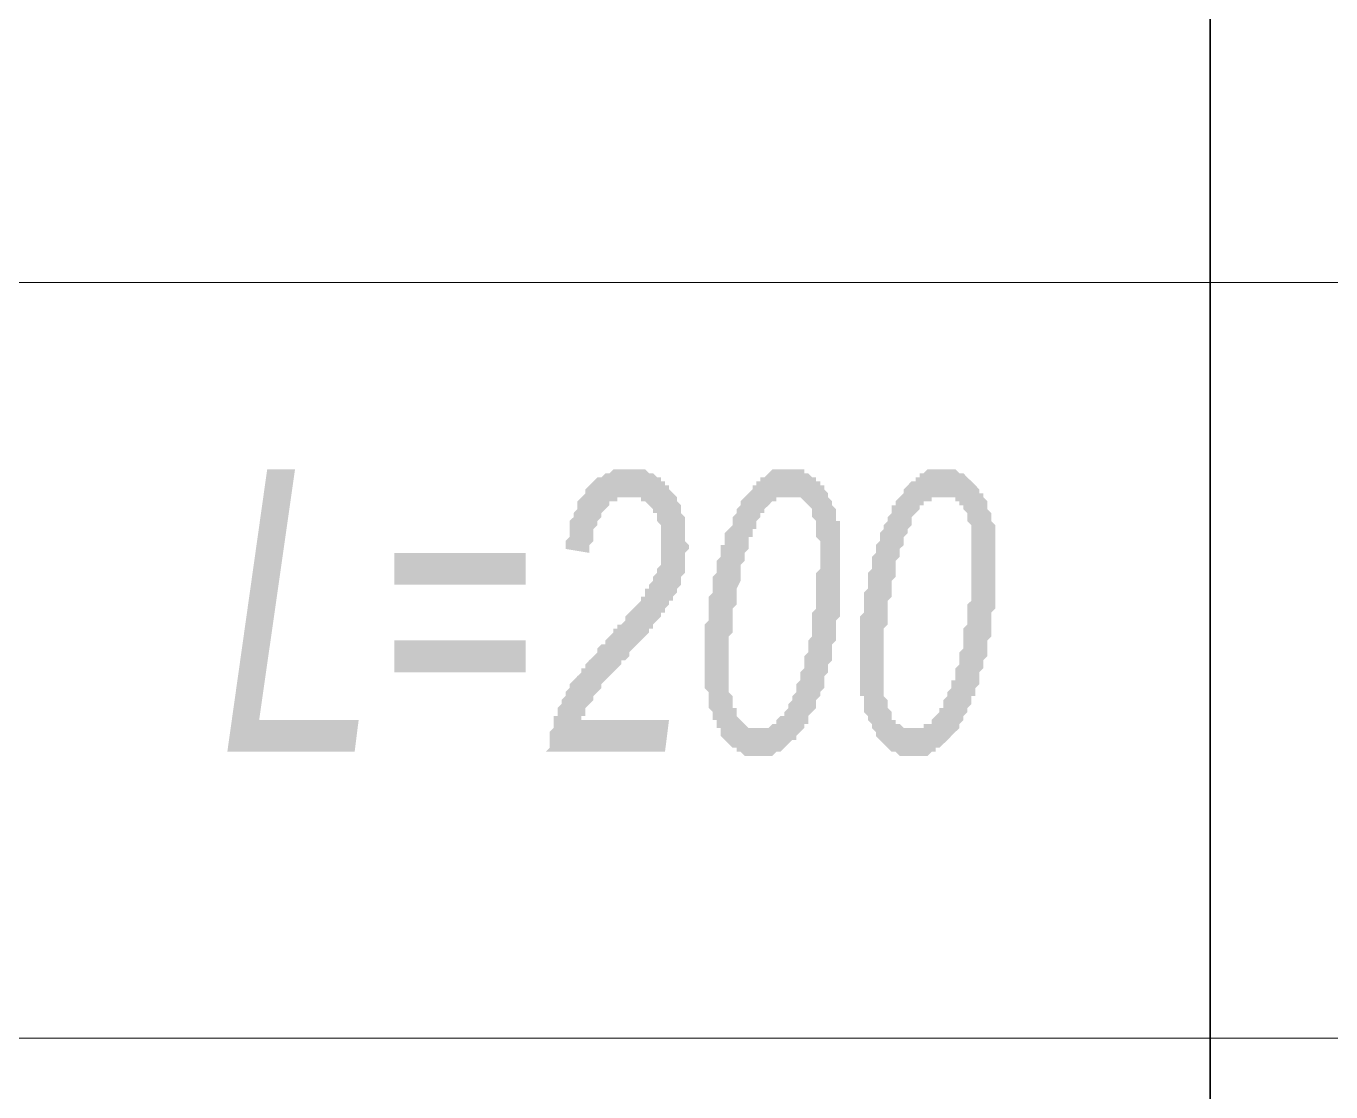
# Model space of a CAD drawing. Header units: millimetres. Extents: x 1372 to 666090, y 1285 to 31551.
# Drawn here: x 632394 to 633762, y 21883 to 23000 of the extents above; entities that cross this region are included whole.
import ezdxf

# ---------------------------------------------------------------- set-up
doc = ezdxf.new("R2010")
doc.units = ezdxf.units.MM
doc.layers.add('PDF _0', color=7, linetype='Continuous')
doc.layers.add('PDF _75-АЗ Штамп', color=7, linetype='Continuous')

msp = doc.modelspace()

# ---------------------------------------------------------------- hatches: boundary and pattern name
at = {"layer": 'PDF _75-АЗ Штамп', "transparency": 33554559}
for points in [[(632605.2, 22239.4), (632647, 22535.6), (632676.2, 22535.6), (632638.6, 22272.8), (632742.9, 22272.8), (632738.7, 22239.4)], [(632939, 22239.4), (632943.1, 22243.6), (632943.1, 22247.8), (632943.1, 22251.9), (632943.1, 22256.1), (632943.1, 22260.3), (632947.3, 22264.4), (632947.3, 22268.6), (632947.3, 22272.8), (632947.3, 22277), (632951.5, 22277), (632951.5, 22281.1), (632951.5, 22285.3), (632951.5, 22285.3), (632955.6, 22289.5), (632955.6, 22293.6), (632959.8, 22297.8), (632959.8, 22302), (632959.8, 22302), (632964, 22306.2), (632964, 22310.3), (632968.2, 22314.5), (632968.2, 22314.5), (632972.3, 22318.7), (632972.3, 22318.7), (632972.3, 22318.7), (632976.5, 22322.8), (632976.5, 22322.8), (632976.5, 22327), (632980.7, 22327), (632980.7, 22331.2), (632984.8, 22335.4), (632984.8, 22335.4), (632989, 22339.5), (632989, 22339.5), (632993.2, 22343.7), (632993.2, 22347.9), (632997.4, 22352), (633001.5, 22352), (633001.5, 22356.2), (633005.7, 22360.4), (633009.9, 22364.6), (633009.9, 22368.7), (633014, 22368.7), (633014, 22372.9), (633018.2, 22372.9), (633022.4, 22377.1), (633022.4, 22381.2), (633026.6, 22385.4), (633030.7, 22389.6), (633030.7, 22389.6), (633034.9, 22393.8), (633034.9, 22393.8), (633039.1, 22397.9), (633039.1, 22402.1), (633039.1, 22402.1), (633043.2, 22402.1), (633043.2, 22406.3), (633043.2, 22410.4), (633047.4, 22410.4), (633047.4, 22414.6), (633051.6, 22418.8), (633051.6, 22423), (633055.8, 22427.1), (633055.8, 22427.1), (633055.8, 22431.3), (633059.9, 22435.5), (633059.9, 22435.5), (633059.9, 22439.6), (633059.9, 22443.8), (633059.9, 22448), (633059.9, 22452.2), (633059.9, 22456.3), (633059.9, 22460.5), (633059.9, 22464.7), (633059.9, 22468.8), (633059.9, 22468.8), (633059.9, 22473), (633059.9, 22477.2), (633055.8, 22481.4), (633055.8, 22485.5), (633055.8, 22489.7), (633051.6, 22489.7), (633051.6, 22493.9), (633047.4, 22498), (633047.4, 22498), (633043.2, 22502.2), (633043.2, 22502.2), (633039.1, 22502.2), (633039.1, 22506.4), (633034.9, 22506.4), (633030.7, 22506.4), (633030.7, 22506.4), (633026.6, 22506.4), (633022.4, 22506.4), (633022.4, 22506.4), (633018.2, 22506.4), (633014, 22506.4), (633014, 22502.2), (633009.9, 22502.2), (633005.7, 22502.2), (633005.7, 22498), (633001.5, 22493.9), (633001.5, 22493.9), (632997.4, 22489.7), (632997.4, 22489.7), (632997.4, 22485.5), (632993.2, 22481.4), (632993.2, 22481.4), (632993.2, 22477.2), (632989, 22473), (632989, 22468.8), (632989, 22464.7), (632989, 22460.5), (632984.8, 22456.3), (632984.8, 22452.2), (632984.8, 22448), (632959.8, 22452.2), (632959.8, 22456.3), (632959.8, 22460.5), (632964, 22464.7), (632964, 22468.8), (632964, 22473), (632964, 22477.2), (632964, 22481.4), (632968.2, 22485.5), (632968.2, 22489.7), (632968.2, 22489.7), (632972.3, 22493.9), (632972.3, 22498), (632972.3, 22502.2), (632976.5, 22506.4), (632976.5, 22506.4), (632980.7, 22510.6), (632980.7, 22514.7), (632980.7, 22514.7), (632984.8, 22518.9), (632984.8, 22518.9), (632989, 22523.1), (632989, 22523.1), (632993.2, 22527.2), (632997.4, 22527.2), (632997.4, 22527.2), (633001.5, 22531.4), (633001.5, 22531.4), (633005.7, 22531.4), (633009.9, 22535.6), (633009.9, 22535.6), (633014, 22535.6), (633018.2, 22535.6), (633018.2, 22535.6), (633022.4, 22535.6), (633026.6, 22535.6), (633030.7, 22535.6), (633030.7, 22535.6), (633034.9, 22535.6), (633039.1, 22535.6), (633039.1, 22535.6), (633043.2, 22535.6), (633047.4, 22531.4), (633047.4, 22531.4), (633051.6, 22531.4), (633055.8, 22527.2), (633055.8, 22527.2), (633059.9, 22527.2), (633059.9, 22523.1), (633064.1, 22523.1), (633064.1, 22518.9), (633068.3, 22518.9), (633068.3, 22514.7), (633072.4, 22510.6), (633072.4, 22510.6), (633076.6, 22506.4), (633076.6, 22502.2), (633080.8, 22498), (633080.8, 22498), (633080.8, 22493.9), (633080.8, 22489.7), (633085, 22485.5), (633085, 22481.4), (633085, 22477.2), (633085, 22473), (633085, 22468.8), (633085, 22464.7), (633085, 22460.5), (633089.1, 22456.3), (633089.1, 22456.3), (633089.1, 22452.2), (633085, 22448), (633085, 22448), (633085, 22443.8), (633085, 22439.6), (633085, 22435.5), (633085, 22431.3), (633085, 22427.1), (633080.8, 22423), (633080.8, 22418.8), (633080.8, 22414.6), (633076.6, 22410.4), (633076.6, 22410.4), (633076.6, 22406.3), (633072.4, 22402.1), (633072.4, 22402.1), (633072.4, 22397.9), (633072.4, 22397.9), (633068.3, 22397.9), (633068.3, 22393.8), (633068.3, 22393.8), (633064.1, 22389.6), (633064.1, 22389.6), (633064.1, 22385.4), (633059.9, 22385.4), (633059.9, 22381.2), (633055.8, 22377.1), (633055.8, 22377.1), (633051.6, 22372.9), (633051.6, 22368.7), (633047.4, 22368.7), (633047.4, 22364.6), (633043.2, 22360.4), (633039.1, 22356.2), (633039.1, 22356.2), (633034.9, 22352), (633030.7, 22347.9), (633026.6, 22343.7), (633026.6, 22339.5), (633022.4, 22335.4), (633018.2, 22335.4), (633018.2, 22331.2), (633014, 22327), (633009.9, 22322.8), (633009.9, 22322.8), (633005.7, 22318.7), (633001.5, 22314.5), (633001.5, 22314.5), (632997.4, 22310.3), (632997.4, 22306.2), (632997.4, 22306.2), (632993.2, 22302), (632993.2, 22302), (632989, 22297.8), (632989, 22293.6), (632984.8, 22289.5), (632984.8, 22289.5), (632980.7, 22285.3), (632980.7, 22281.1), (632980.7, 22277), (632976.5, 22277), (632976.5, 22272.8), (633068.3, 22272.8), (633064.1, 22239.4)]]:
    msp.add_hatch(color=256, dxfattribs=at).paths.add_polyline_path(points)
h = msp.add_hatch(color=256, dxfattribs=at)
h.paths.add_polyline_path([(633105.8, 22335.4), (633105.8, 22339.5), (633105.8, 22343.7), (633105.8, 22347.9), (633105.8, 22352), (633105.8, 22356.2), (633105.8, 22360.4), (633105.8, 22364.6), (633105.8, 22368.7), (633105.8, 22372.9), (633110, 22377.1), (633110, 22381.2), (633110, 22385.4), (633110, 22389.6), (633110, 22393.8), (633110, 22397.9), (633110, 22402.1), (633114.2, 22406.3), (633114.2, 22410.4), (633114.2, 22414.6), (633114.2, 22418.8), (633114.2, 22423), (633118.3, 22427.1), (633118.3, 22431.3), (633118.3, 22435.5), (633118.3, 22439.6), (633122.5, 22443.8), (633122.5, 22448), (633122.5, 22452.2), (633122.5, 22456.3), (633126.7, 22456.3), (633126.7, 22460.5), (633126.7, 22464.7), (633126.7, 22468.8), (633130.8, 22473), (633130.8, 22473), (633130.8, 22473), (633135, 22477.2), (633135, 22481.4), (633135, 22485.5), (633139.2, 22489.7), (633139.2, 22493.9), (633143.4, 22498), (633143.4, 22498), (633143.4, 22502.2), (633147.5, 22506.4), (633147.5, 22506.4), (633151.7, 22510.6), (633151.7, 22510.6), (633155.9, 22514.7), (633155.9, 22518.9), (633160, 22518.9), (633160, 22523.1), (633164.2, 22523.1), (633164.2, 22527.2), (633168.4, 22527.2), (633172.6, 22531.4), (633172.6, 22531.4), (633172.6, 22531.4), (633176.7, 22535.6), (633180.9, 22535.6), (633180.9, 22535.6), (633185.1, 22535.6), (633189.2, 22535.6), (633189.2, 22535.6), (633193.4, 22535.6), (633197.6, 22535.6), (633201.8, 22535.6), (633201.8, 22535.6), (633205.9, 22535.6), (633210.1, 22535.6), (633210.1, 22531.4), (633214.3, 22531.4), (633214.3, 22531.4), (633218.4, 22527.2), (633222.6, 22527.2), (633222.6, 22523.1), (633226.8, 22523.1), (633226.8, 22518.9), (633231, 22518.9), (633231, 22514.7), (633235.1, 22510.6), (633235.1, 22510.6), (633235.1, 22506.4), (633239.3, 22502.2), (633239.3, 22502.2), (633239.3, 22498), (633243.5, 22493.9), (633243.5, 22489.7), (633243.5, 22485.5), (633243.5, 22481.4), (633247.6, 22481.4), (633247.6, 22477.2), (633247.6, 22473), (633247.6, 22468.8), (633247.6, 22464.7), (633247.6, 22460.5), (633247.6, 22456.3), (633247.6, 22448), (633247.6, 22443.8), (633247.6, 22439.6), (633247.6, 22439.6), (633247.6, 22435.5), (633247.6, 22431.3), (633247.6, 22427.1), (633247.6, 22423), (633247.6, 22418.8), (633247.6, 22414.6), (633247.6, 22410.4), (633247.6, 22406.3), (633247.6, 22402.1), (633247.6, 22397.9), (633247.6, 22393.8), (633247.6, 22389.6), (633247.6, 22385.4), (633247.6, 22381.2), (633243.5, 22377.1), (633243.5, 22372.9), (633243.5, 22368.7), (633243.5, 22364.6), (633243.5, 22360.4), (633243.5, 22356.2), (633239.3, 22352), (633239.3, 22347.9), (633239.3, 22343.7), (633239.3, 22339.5), (633239.3, 22339.5), (633239.3, 22335.4), (633235.1, 22331.2), (633235.1, 22327), (633235.1, 22322.8), (633231, 22318.7), (633231, 22314.5), (633231, 22310.3), (633231, 22306.2), (633226.8, 22302), (633226.8, 22297.8), (633226.8, 22297.8), (633222.6, 22293.6), (633222.6, 22289.5), (633222.6, 22285.3), (633218.4, 22281.1), (633218.4, 22281.1), (633214.3, 22277), (633214.3, 22272.8), (633214.3, 22268.6), (633210.1, 22268.6), (633210.1, 22264.4), (633205.9, 22260.3), (633205.9, 22260.3), (633201.8, 22256.1), (633201.8, 22256.1), (633201.8, 22251.9), (633197.6, 22251.9), (633193.4, 22247.8), (633193.4, 22247.8), (633189.2, 22243.6), (633189.2, 22243.6), (633185.1, 22239.4), (633180.9, 22239.4), (633180.9, 22239.4), (633176.7, 22235.2), (633176.7, 22235.2), (633172.6, 22235.2), (633168.4, 22235.2), (633164.2, 22235.2), (633164.2, 22235.2), (633160, 22235.2), (633160, 22235.2), (633155.9, 22235.2), (633151.7, 22235.2), (633151.7, 22235.2), (633147.5, 22235.2), (633143.4, 22239.4), (633143.4, 22239.4), (633139.2, 22239.4), (633139.2, 22243.6), (633135, 22243.6), (633130.8, 22247.8), (633130.8, 22247.8), (633126.7, 22251.9), (633126.7, 22251.9), (633122.5, 22256.1), (633122.5, 22260.3), (633122.5, 22264.4), (633118.3, 22264.4), (633118.3, 22268.6), (633118.3, 22272.8), (633114.2, 22272.8), (633114.2, 22277), (633114.2, 22281.1), (633110, 22285.3), (633110, 22289.5), (633110, 22293.6), (633110, 22297.8), (633110, 22297.8), (633110, 22302), (633105.8, 22306.2), (633105.8, 22314.5), (633105.8, 22318.7), (633105.8, 22322.8), (633105.8, 22327), (633105.8, 22331.2), (633105.8, 22335.4), (633105.8, 22335.4)], flags=0)
h.paths.add_polyline_path([(633130.8, 22327), (633130.8, 22322.8), (633130.8, 22318.7), (633130.8, 22314.5), (633130.8, 22310.3), (633130.8, 22306.2), (633130.8, 22302), (633135, 22297.8), (633135, 22293.6), (633135, 22289.5), (633135, 22285.3), (633139.2, 22285.3), (633139.2, 22281.1), (633139.2, 22277), (633143.4, 22272.8), (633143.4, 22272.8), (633147.5, 22268.6), (633147.5, 22268.6), (633151.7, 22264.4), (633151.7, 22264.4), (633155.9, 22264.4), (633160, 22264.4), (633160, 22264.4), (633164.2, 22264.4), (633164.2, 22264.4), (633168.4, 22264.4), (633172.6, 22264.4), (633172.6, 22264.4), (633176.7, 22268.6), (633176.7, 22268.6), (633180.9, 22268.6), (633180.9, 22272.8), (633185.1, 22277), (633189.2, 22277), (633189.2, 22281.1), (633189.2, 22281.1), (633193.4, 22285.3), (633193.4, 22285.3), (633193.4, 22289.5), (633197.6, 22293.6), (633197.6, 22297.8), (633197.6, 22297.8), (633201.8, 22302), (633201.8, 22306.2), (633201.8, 22310.3), (633205.9, 22314.5), (633205.9, 22314.5), (633205.9, 22318.7), (633205.9, 22322.8), (633210.1, 22327), (633210.1, 22331.2), (633210.1, 22335.4), (633210.1, 22339.5), (633214.3, 22343.7), (633214.3, 22347.9), (633214.3, 22352), (633214.3, 22356.2), (633218.4, 22360.4), (633218.4, 22368.7), (633218.4, 22372.9), (633218.4, 22377.1), (633218.4, 22381.2), (633218.4, 22385.4), (633222.6, 22389.6), (633222.6, 22393.8), (633222.6, 22397.9), (633222.6, 22402.1), (633222.6, 22406.3), (633222.6, 22410.4), (633222.6, 22414.6), (633222.6, 22418.8), (633222.6, 22423), (633222.6, 22427.1), (633226.8, 22431.3), (633226.8, 22435.5), (633226.8, 22435.5), (633226.8, 22439.6), (633226.8, 22443.8), (633226.8, 22448), (633226.8, 22452.2), (633226.8, 22456.3), (633226.8, 22460.5), (633222.6, 22464.7), (633222.6, 22468.8), (633222.6, 22473), (633222.6, 22477.2), (633222.6, 22481.4), (633218.4, 22485.5), (633218.4, 22489.7), (633218.4, 22489.7), (633218.4, 22493.9), (633214.3, 22498), (633214.3, 22498), (633210.1, 22502.2), (633210.1, 22502.2), (633205.9, 22506.4), (633201.8, 22506.4), (633201.8, 22506.4), (633197.6, 22506.4), (633193.4, 22506.4), (633193.4, 22506.4), (633189.2, 22506.4), (633189.2, 22506.4), (633185.1, 22506.4), (633180.9, 22506.4), (633180.9, 22502.2), (633176.7, 22502.2), (633176.7, 22502.2), (633172.6, 22498), (633172.6, 22498), (633168.4, 22493.9), (633168.4, 22489.7), (633164.2, 22489.7), (633164.2, 22485.5), (633160, 22481.4), (633160, 22477.2), (633160, 22473), (633155.9, 22473), (633155.9, 22468.8), (633155.9, 22464.7), (633151.7, 22464.7), (633151.7, 22460.5), (633151.7, 22456.3), (633151.7, 22452.2), (633147.5, 22448), (633147.5, 22448), (633147.5, 22443.8), (633147.5, 22439.6), (633143.4, 22435.5), (633143.4, 22431.3), (633143.4, 22427.1), (633143.4, 22423), (633143.4, 22418.8), (633139.2, 22410.4), (633139.2, 22406.3), (633139.2, 22402.1), (633139.2, 22397.9), (633139.2, 22393.8), (633135, 22389.6), (633135, 22381.2), (633135, 22377.1), (633135, 22372.9), (633135, 22368.7), (633135, 22364.6), (633130.8, 22360.4), (633130.8, 22356.2), (633130.8, 22352), (633130.8, 22347.9), (633130.8, 22343.7), (633130.8, 22339.5), (633130.8, 22339.5), (633130.8, 22335.4), (633130.8, 22331.2), (633130.8, 22327), (633130.8, 22327)], flags=0)
h = msp.add_hatch(color=256, dxfattribs=at)
h.paths.add_polyline_path([(633268.5, 22335.4), (633268.5, 22339.5), (633268.5, 22343.7), (633268.5, 22347.9), (633268.5, 22352), (633268.5, 22356.2), (633268.5, 22360.4), (633268.5, 22364.6), (633268.5, 22368.7), (633268.5, 22372.9), (633268.5, 22377.1), (633268.5, 22381.2), (633272.7, 22385.4), (633272.7, 22389.6), (633272.7, 22393.8), (633272.7, 22397.9), (633272.7, 22402.1), (633272.7, 22406.3), (633276.8, 22410.4), (633276.8, 22414.6), (633276.8, 22418.8), (633276.8, 22423), (633276.8, 22427.1), (633281, 22431.3), (633281, 22435.5), (633281, 22439.6), (633281, 22443.8), (633285.2, 22448), (633285.2, 22452.2), (633285.2, 22456.3), (633285.2, 22456.3), (633289.4, 22460.5), (633289.4, 22464.7), (633289.4, 22468.8), (633293.5, 22473), (633293.5, 22473), (633293.5, 22473), (633293.5, 22477.2), (633297.7, 22481.4), (633297.7, 22485.5), (633301.9, 22489.7), (633301.9, 22493.9), (633301.9, 22498), (633306, 22498), (633306, 22502.2), (633310.2, 22506.4), (633310.2, 22506.4), (633314.4, 22510.6), (633314.4, 22510.6), (633314.4, 22514.7), (633318.6, 22518.9), (633318.6, 22518.9), (633322.7, 22523.1), (633326.9, 22523.1), (633326.9, 22527.2), (633331.1, 22527.2), (633331.1, 22531.4), (633335.2, 22531.4), (633335.2, 22531.4), (633339.4, 22535.6), (633339.4, 22535.6), (633343.6, 22535.6), (633347.8, 22535.6), (633347.8, 22535.6), (633351.9, 22535.6), (633356.1, 22535.6), (633360.3, 22535.6), (633360.3, 22535.6), (633364.4, 22535.6), (633368.6, 22535.6), (633368.6, 22535.6), (633372.8, 22531.4), (633377, 22531.4), (633377, 22531.4), (633381.1, 22527.2), (633381.1, 22527.2), (633385.3, 22523.1), (633385.3, 22523.1), (633389.5, 22518.9), (633389.5, 22518.9), (633393.6, 22514.7), (633393.6, 22510.6), (633397.8, 22510.6), (633397.8, 22506.4), (633402, 22502.2), (633402, 22502.2), (633402, 22498), (633402, 22493.9), (633406.2, 22489.7), (633406.2, 22485.5), (633406.2, 22481.4), (633406.2, 22481.4), (633410.3, 22477.2), (633410.3, 22473), (633410.3, 22468.8), (633410.3, 22464.7), (633410.3, 22460.5), (633410.3, 22456.3), (633410.3, 22448), (633410.3, 22443.8), (633410.3, 22439.6), (633410.3, 22439.6), (633410.3, 22435.5), (633410.3, 22431.3), (633410.3, 22427.1), (633410.3, 22423), (633410.3, 22418.8), (633410.3, 22414.6), (633410.3, 22410.4), (633410.3, 22406.3), (633410.3, 22402.1), (633410.3, 22397.9), (633410.3, 22393.8), (633410.3, 22389.6), (633406.2, 22385.4), (633406.2, 22381.2), (633406.2, 22377.1), (633406.2, 22372.9), (633406.2, 22368.7), (633406.2, 22364.6), (633406.2, 22360.4), (633402, 22356.2), (633402, 22352), (633402, 22347.9), (633402, 22343.7), (633402, 22339.5), (633402, 22339.5), (633397.8, 22335.4), (633397.8, 22331.2), (633397.8, 22327), (633393.6, 22322.8), (633393.6, 22318.7), (633393.6, 22314.5), (633393.6, 22310.3), (633389.5, 22306.2), (633389.5, 22302), (633389.5, 22297.8), (633385.3, 22297.8), (633385.3, 22293.6), (633385.3, 22289.5), (633381.1, 22285.3), (633381.1, 22281.1), (633381.1, 22281.1), (633377, 22277), (633377, 22272.8), (633372.8, 22268.6), (633372.8, 22268.6), (633372.8, 22264.4), (633368.6, 22260.3), (633368.6, 22260.3), (633364.4, 22256.1), (633364.4, 22256.1), (633360.3, 22251.9), (633360.3, 22251.9), (633356.1, 22247.8), (633356.1, 22247.8), (633351.9, 22243.6), (633347.8, 22243.6), (633347.8, 22239.4), (633343.6, 22239.4), (633343.6, 22239.4), (633339.4, 22235.2), (633335.2, 22235.2), (633335.2, 22235.2), (633331.1, 22235.2), (633326.9, 22235.2), (633326.9, 22235.2), (633322.7, 22235.2), (633318.6, 22235.2), (633318.6, 22235.2), (633314.4, 22235.2), (633310.2, 22235.2), (633310.2, 22235.2), (633306, 22239.4), (633306, 22239.4), (633301.9, 22239.4), (633297.7, 22243.6), (633297.7, 22243.6), (633293.5, 22247.8), (633293.5, 22247.8), (633289.4, 22251.9), (633289.4, 22251.9), (633285.2, 22256.1), (633285.2, 22260.3), (633281, 22264.4), (633281, 22264.4), (633281, 22268.6), (633276.8, 22272.8), (633276.8, 22272.8), (633276.8, 22277), (633272.7, 22281.1), (633272.7, 22285.3), (633272.7, 22289.5), (633272.7, 22293.6), (633272.7, 22297.8), (633268.5, 22297.8), (633268.5, 22302), (633268.5, 22306.2), (633268.5, 22314.5), (633268.5, 22318.7), (633268.5, 22322.8), (633268.5, 22327), (633268.5, 22331.2), (633268.5, 22335.4), (633268.5, 22335.4)], flags=0)
h.paths.add_polyline_path([(633293.5, 22327), (633293.5, 22322.8), (633293.5, 22318.7), (633293.5, 22314.5), (633293.5, 22310.3), (633293.5, 22306.2), (633293.5, 22302), (633293.5, 22297.8), (633297.7, 22293.6), (633297.7, 22289.5), (633297.7, 22285.3), (633297.7, 22285.3), (633301.9, 22281.1), (633301.9, 22277), (633301.9, 22272.8), (633306, 22272.8), (633306, 22268.6), (633310.2, 22268.6), (633314.4, 22264.4), (633314.4, 22264.4), (633318.6, 22264.4), (633322.7, 22264.4), (633322.7, 22264.4), (633322.7, 22264.4), (633326.9, 22264.4), (633331.1, 22264.4), (633331.1, 22264.4), (633335.2, 22264.4), (633335.2, 22268.6), (633339.4, 22268.6), (633343.6, 22268.6), (633343.6, 22272.8), (633347.8, 22277), (633347.8, 22277), (633351.9, 22281.1), (633351.9, 22281.1), (633351.9, 22285.3), (633356.1, 22285.3), (633356.1, 22289.5), (633356.1, 22293.6), (633360.3, 22297.8), (633360.3, 22297.8), (633360.3, 22302), (633364.4, 22306.2), (633364.4, 22310.3), (633364.4, 22314.5), (633368.6, 22314.5), (633368.6, 22318.7), (633368.6, 22322.8), (633368.6, 22327), (633372.8, 22331.2), (633372.8, 22335.4), (633372.8, 22339.5), (633372.8, 22343.7), (633377, 22347.9), (633377, 22352), (633377, 22356.2), (633377, 22360.4), (633377, 22368.7), (633381.1, 22372.9), (633381.1, 22377.1), (633381.1, 22381.2), (633381.1, 22385.4), (633381.1, 22389.6), (633381.1, 22393.8), (633385.3, 22397.9), (633385.3, 22402.1), (633385.3, 22406.3), (633385.3, 22410.4), (633385.3, 22414.6), (633385.3, 22418.8), (633385.3, 22423), (633385.3, 22427.1), (633385.3, 22431.3), (633385.3, 22435.5), (633385.3, 22435.5), (633385.3, 22439.6), (633385.3, 22443.8), (633385.3, 22448), (633385.3, 22452.2), (633385.3, 22456.3), (633385.3, 22460.5), (633385.3, 22464.7), (633385.3, 22468.8), (633385.3, 22473), (633385.3, 22477.2), (633381.1, 22481.4), (633381.1, 22485.5), (633381.1, 22489.7), (633381.1, 22489.7), (633377, 22493.9), (633377, 22498), (633372.8, 22498), (633372.8, 22502.2), (633368.6, 22502.2), (633368.6, 22506.4), (633364.4, 22506.4), (633360.3, 22506.4), (633360.3, 22506.4), (633356.1, 22506.4), (633356.1, 22506.4), (633351.9, 22506.4), (633351.9, 22506.4), (633347.8, 22506.4), (633343.6, 22506.4), (633343.6, 22502.2), (633339.4, 22502.2), (633335.2, 22502.2), (633335.2, 22498), (633331.1, 22498), (633331.1, 22493.9), (633326.9, 22489.7), (633326.9, 22489.7), (633322.7, 22485.5), (633322.7, 22481.4), (633322.7, 22477.2), (633318.6, 22473), (633318.6, 22473), (633318.6, 22468.8), (633314.4, 22464.7), (633314.4, 22464.7), (633314.4, 22460.5), (633314.4, 22456.3), (633310.2, 22452.2), (633310.2, 22448), (633310.2, 22448), (633310.2, 22443.8), (633306, 22439.6), (633306, 22435.5), (633306, 22431.3), (633306, 22427.1), (633306, 22423), (633301.9, 22418.8), (633301.9, 22410.4), (633301.9, 22406.3), (633301.9, 22402.1), (633297.7, 22397.9), (633297.7, 22393.8), (633297.7, 22389.6), (633297.7, 22381.2), (633297.7, 22377.1), (633297.7, 22372.9), (633293.5, 22368.7), (633293.5, 22364.6), (633293.5, 22360.4), (633293.5, 22356.2), (633293.5, 22352), (633293.5, 22347.9), (633293.5, 22343.7), (633293.5, 22339.5), (633293.5, 22339.5), (633293.5, 22335.4), (633293.5, 22331.2), (633293.5, 22327), (633293.5, 22327)], flags=0)

# ---------------------------------------------------------------- linework, layer by layer
at = {"layer": 'PDF _0', "lineweight": 35}
msp.add_lwpolyline([(633635.6, 28972), (633635.6, 19565.6)], dxfattribs=at)
at = {"layer": 'PDF _0', "lineweight": 18}
for points in [[(638090.6, 22731.6), (619774, 22731.6)], [(638090.6, 21939.1), (619774, 21939.1)]]:
    msp.add_lwpolyline(points, close=True, dxfattribs=at)
at = {"layer": 'PDF _75-АЗ Штамп', "lineweight": 9, "transparency": 33554559}
for points in [[(632918.1, 22414.6), (632780.4, 22414.6), (632918.1, 22448), (632780.4, 22448)], [(632918.1, 22322.8), (632780.4, 22322.8), (632918.1, 22356.2), (632780.4, 22356.2)]]:
    msp.add_solid(points, dxfattribs=at)

doc.saveas('drawing.dxf')
